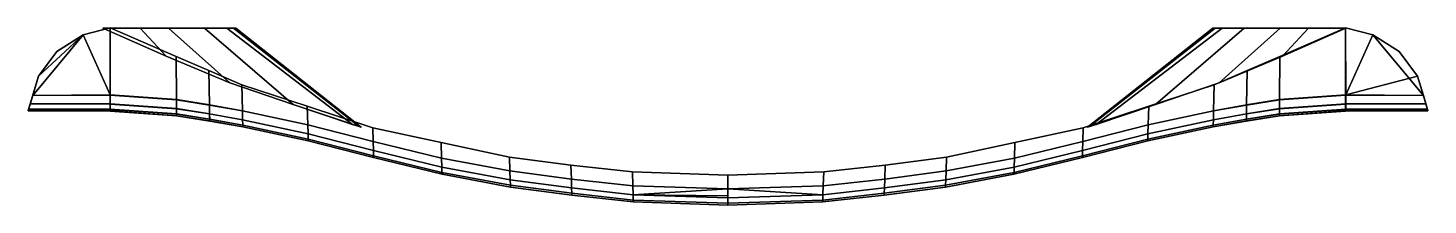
# Model space of a CAD drawing. Extents: x -96 to 97, y -24 to 0.
import ezdxf

# ---------------------------------------------------------------- set-up
doc = ezdxf.new("R2010")
doc.units = 0
doc.layers.add('METAL', color=190, linetype='CONTINUOUS')

msp = doc.modelspace()

# ---------------------------------------------------------------- meshes
at = {"layer": 'METAL'}
mesh = msp.add_polyface(dxfattribs=at)
corners = [(-96.5, -11.45, -1.58), (-96.5, -11.45, -1.58), (-96.5, -11.45, 1.65), (-96.5, -11.45, 1.65), (-96.43, -11.22, -2.44), (-96.43, -11.22, -2.44), (-96.43, -11.22, -2.44), (-96.43, -11.22, 2.51), (-96.43, -11.22, 2.51), (-96.43, -11.22, 2.51), (-96.21, -10.51, -2.95), (-96.21, -10.51, -2.95), (-96.21, -10.51, 3.03), (-96.21, -10.51, 3.03), (-95.85, -9.33, -3.52), (-95.85, -9.33, -3.52), (-95.85, -9.33, 3.59), (-95.85, -9.33, 3.59), (-95.04, -6.67, -3.92), (-95.04, -6.67, -3.92), (-95.04, -6.67, 3.99), (-95.04, -6.67, 3.99), (-92.5, -3.23, -4.5), (-92.5, -3.23, -4.5), (-92.5, -3.23, 4.57), (-92.5, -3.23, 4.57), (-88.88, -0.96, -4.5), (-88.88, -0.96, -4.5), (-88.88, -0.96, 4.57), (-88.88, -0.96, 4.57), (-85.14, -11.22, -2.8), (-85.14, -11.22, -2.8), (-85.14, -10.48, -3.4), (-85.14, -11.47, -1.82), (-85.14, -9.24, -4.04), (-85.13, -11.5, 1.89), (-85.13, -11.26, 2.88), (-85.13, -11.26, 2.88), (-85.13, -10.52, 3.47), (-85.13, -9.29, 4.12), (-85.13, 0, -4.5), (-85.13, 0, -4.5), (-85.13, 0, -4.5), (-85.13, 0, 4.57), (-85.13, 0, 4.57), (-85.13, 0, 4.57), (-76.05, -3.93, -4.5), (-76.05, -3.93, -4.5), (-76.05, -3.93, 4.57), (-76.05, -3.93, 4.57), (-76, -9.9, -4.04), (-76, -9.93, 4.12), (-75.99, -11.14, -3.4), (-75.99, -11.16, 3.47), (-75.99, -11.88, -2.8), (-75.99, -11.88, -2.8), (-75.99, -12.13, -1.82), (-75.99, -11.9, 2.88), (-75.99, -11.9, 2.88), (-75.98, -12.14, 1.89), (-71.51, -5.9, -4.5), (-71.51, -5.9, -4.5), (-71.51, -5.9, 4.57), (-71.51, -5.9, 4.57), (-71.44, -10.64, -4.04), (-71.44, -10.65, 4.12), (-71.43, -11.87, -3.4), (-71.42, -11.89, 3.47), (-71.42, -12.62, -2.8), (-71.42, -12.62, -2.8), (-71.41, -12.63, 2.88), (-71.41, -12.63, 2.88), (-71.41, -12.86, -1.82), (-71.41, -12.87, 1.89), (-66.97, -7.87, -4.5), (-66.97, -7.87, -4.5), (-66.97, -7.87, 4.57), (-66.97, -7.87, 4.57), (-66.89, -11.46, -4.04), (-66.89, -11.46, 4.12), (-66.86, -12.69, -3.4), (-66.86, -12.69, 3.47), (-66.84, -13.43, -2.8), (-66.84, -13.43, -2.8), (-66.84, -13.43, 2.88), (-66.84, -13.43, 2.88), (-66.84, -13.68, -1.82), (-66.84, -13.68, 1.89), (-57.93, -10.83, -4.5), (-57.93, -10.83, -4.5), (-57.93, -10.83, 4.57), (-57.93, -10.83, 4.57), (-57.86, -13.39, -4.04), (-57.86, -13.39, 4.12), (-57.83, -14.62, -3.4), (-57.83, -14.62, 3.47), (-57.81, -15.36, -2.8), (-57.81, -15.36, -2.8), (-57.81, -15.36, 2.88), (-57.81, -15.36, 2.88), (-57.8, -15.61, -1.82), (-57.8, -15.61, 1.89), (-48.89, -13.79, -4.5), (-48.89, -13.79, -4.5), (-48.89, -13.79, 4.57), (-48.89, -13.79, 4.57), (-48.83, -15.7, -4.04), (-48.83, -15.7, 4.12), (-48.8, -16.93, -3.4), (-48.8, -16.93, 3.47), (-48.77, -17.67, -2.8), (-48.77, -17.67, -2.8), (-48.77, -17.67, 2.88), (-48.77, -17.67, 2.88), (-48.77, -17.92, -1.82), (-48.77, -17.92, 1.89), (-39.45, -15.83, -4.5), (-39.45, -15.83, -4.5), (-39.45, -15.83, 4.57), (-39.45, -15.83, 4.57), (-39.38, -18, -4.04), (-39.38, -18, 4.12), (-39.35, -19.23, -3.4), (-39.35, -19.23, 3.47), (-39.33, -19.97, -2.8), (-39.33, -19.97, -2.8), (-39.33, -19.97, 2.88), (-39.33, -19.97, 2.88), (-39.32, -20.22, -1.82), (-39.32, -20.22, 1.89), (-30, -17.86, -4.5), (-30, -17.86, -4.5), (-30, -17.86, 4.57), (-30, -17.86, 4.57), (-29.94, -19.77, -4.04), (-29.94, -19.77, 4.12), (-29.9, -21, -3.4), (-29.9, -21, 3.47), (-29.88, -21.74, -2.8), (-29.88, -21.74, -2.8), (-29.88, -21.74, 2.88), (-29.88, -21.74, 2.88), (-29.87, -21.99, -1.82), (-29.87, -21.99, 1.89), (-21.52, -18.98, -4.5), (-21.52, -18.98, -4.5), (-21.52, -18.98, 4.57), (-21.52, -18.98, 4.57), (-21.46, -20.88, -4.04), (-21.46, -20.88, 4.12), (-21.42, -22.12, -3.4), (-21.42, -22.12, 3.47), (-21.4, -22.86, -2.8), (-21.4, -22.86, -2.8), (-21.4, -22.86, 2.88), (-21.4, -22.86, 2.88), (-21.39, -23.1, -1.82), (-21.39, -23.1, 1.89), (-13.04, -19.91, -4.5), (-13.04, -19.91, -4.5), (-13.04, -19.91, 4.57), (-13.04, -19.91, 4.57), (-12.98, -21.81, -4.04), (-12.98, -21.81, 4.12), (-12.94, -23.05, -3.4), (-12.94, -23.05, 3.47), (-12.92, -23.79, -2.8), (-12.92, -23.79, -2.8), (-12.92, -23.79, 2.88), (-12.92, -23.79, 2.88), (-12.91, -24.03, -1.82), (-12.91, -24.03, 1.89), (0.17, -20.35, -4.5), (0.17, -20.35, -4.5), (0.17, -22.26, -4.04), (0.17, -22.26, -4.04), (0.17, -23.22, -3.54), (0.17, -23.22, -3.54), (0.17, -23.49, -3.4), (0.17, -23.49, -3.4), (0.17, -24.23, -2.8), (0.17, -24.23, -2.8), (0.17, -24.48, -1.82), (0.17, -24.48, 1.89), (0.17, -24.23, 2.88), (0.17, -24.23, 2.88), (0.17, -23.49, 3.47), (0.17, -23.22, 3.61), (0.17, -22.26, 4.12), (0.17, -20.35, 4.57), (0.17, -20.35, 4.57), (13.26, -24.03, -1.82), (13.26, -24.03, 1.89), (13.26, -23.79, -2.8), (13.26, -23.79, -2.8), (13.26, -23.79, 2.88), (13.26, -23.79, 2.88), (13.29, -23.05, -3.4), (13.29, -23.05, 3.47), (13.33, -21.81, -4.04), (13.33, -21.81, 4.12), (13.39, -19.91, -4.5), (13.39, -19.91, -4.5), (13.39, -19.91, 4.57), (13.39, -19.91, 4.57), (21.74, -23.1, -1.82), (21.74, -23.1, 1.89), (21.74, -22.86, -2.8), (21.74, -22.86, -2.8), (21.74, -22.86, 2.88), (21.74, -22.86, 2.88), (21.77, -22.12, -3.4), (21.77, -22.12, 3.47), (21.81, -20.88, -4.04), (21.81, -20.88, 4.12), (21.86, -18.98, -4.5), (21.86, -18.98, -4.5), (21.86, -18.98, 4.57), (21.86, -18.98, 4.57), (30.22, -21.99, -1.82), (30.22, -21.99, 1.89), (30.22, -21.74, -2.8), (30.22, -21.74, -2.8), (30.22, -21.74, 2.88), (30.22, -21.74, 2.88), (30.25, -21, -3.4), (30.25, -21, 3.47), (30.28, -19.77, -4.04), (30.28, -19.77, 4.12), (30.34, -17.86, -4.5), (30.34, -17.86, -4.5), (30.34, -17.86, 4.57), (30.34, -17.86, 4.57), (39.66, -20.22, -1.82), (39.66, -20.22, 1.89), (39.67, -19.97, -2.8), (39.67, -19.97, -2.8), (39.67, -19.97, 2.88), (39.67, -19.97, 2.88), (39.69, -19.23, -3.4), (39.69, -19.23, 3.47), (39.73, -18, -4.04), (39.73, -18, 4.12), (39.79, -15.83, -4.5), (39.79, -15.83, -4.5), (39.79, -15.83, 4.57), (39.79, -15.83, 4.57), (49.11, -17.92, -1.82), (49.11, -17.92, 1.89), (49.12, -17.67, -2.8), (49.12, -17.67, -2.8), (49.12, -17.67, 2.88), (49.12, -17.67, 2.88), (49.14, -16.93, -3.4), (49.14, -16.93, 3.47), (49.18, -15.7, -4.04), (49.18, -15.7, 4.12), (49.24, -13.79, -4.5), (49.24, -13.79, -4.5), (49.24, -13.79, 4.57), (49.24, -13.79, 4.57), (58.14, -15.61, -1.82), (58.14, -15.61, 1.89), (58.15, -15.36, -2.8), (58.15, -15.36, -2.8), (58.15, -15.36, 2.88), (58.15, -15.36, 2.88), (58.17, -14.62, -3.4), (58.17, -14.62, 3.47), (58.2, -13.39, -4.04), (58.2, -13.39, 4.12), (58.27, -10.83, -4.5), (58.27, -10.83, -4.5), (58.27, -10.83, 4.57), (58.27, -10.83, 4.57), (67.18, -13.68, -1.82), (67.18, -13.68, 1.89), (67.19, -13.43, -2.8), (67.19, -13.43, -2.8), (67.19, -13.43, 2.88), (67.19, -13.43, 2.88), (67.2, -12.69, -3.4), (67.2, -12.69, 3.47), (67.23, -11.46, -4.04), (67.23, -11.46, 4.12), (67.31, -7.87, -4.5), (67.31, -7.87, -4.5), (67.31, -7.87, 4.57), (67.31, -7.87, 4.57), (71.75, -12.87, 1.89), (71.76, -12.86, -1.82), (71.76, -12.63, 2.88), (71.76, -12.63, 2.88), (71.76, -12.62, -2.8), (71.76, -12.62, -2.8), (71.77, -11.89, 3.47), (71.77, -11.87, -3.4), (71.78, -10.65, 4.12), (71.79, -10.64, -4.04), (71.85, -5.9, -4.5), (71.85, -5.9, -4.5), (71.85, -5.9, 4.57), (71.85, -5.9, 4.57), (76.33, -12.14, 1.89), (76.33, -11.9, 2.88), (76.33, -11.9, 2.88), (76.33, -12.13, -1.82), (76.33, -11.88, -2.8), (76.33, -11.88, -2.8), (76.33, -11.16, 3.47), (76.34, -11.14, -3.4), (76.34, -9.93, 4.12), (76.35, -9.9, -4.04), (76.39, -3.93, -4.5), (76.39, -3.93, -4.5), (76.39, -3.93, 4.57), (76.39, -3.93, 4.57), (85.47, 0, -4.5), (85.47, 0, -4.5), (85.47, 0, -4.5), (85.47, 0, 4.57), (85.47, 0, 4.57), (85.47, 0, 4.57), (85.47, -9.29, 4.12), (85.47, -10.52, 3.47), (85.47, -11.26, 2.88), (85.47, -11.26, 2.88), (85.47, -11.5, 1.89), (85.48, -9.24, -4.04), (85.48, -11.47, -1.82), (85.48, -10.48, -3.4), (85.48, -11.22, -2.8), (85.48, -11.22, -2.8), (89.22, -0.96, -4.5), (89.22, -0.96, -4.5), (89.22, -0.96, 4.57), (89.22, -0.96, 4.57), (92.85, -3.23, -4.5), (92.85, -3.23, -4.5), (92.85, -3.23, 4.57), (92.85, -3.23, 4.57), (95.39, -6.67, -3.92), (95.39, -6.67, -3.92), (95.39, -6.67, 3.99), (95.39, -6.67, 3.99), (96.2, -9.33, -3.52), (96.2, -9.33, -3.52), (96.2, -9.33, 3.59), (96.2, -9.33, 3.59), (96.56, -10.51, -2.95), (96.56, -10.51, -2.95), (96.56, -10.51, 3.03), (96.56, -10.51, 3.03), (96.77, -11.22, -2.44), (96.77, -11.22, -2.44), (96.77, -11.22, -2.44), (96.77, -11.22, 2.51), (96.77, -11.22, 2.51), (96.77, -11.22, 2.51), (96.84, -11.45, -1.58), (96.84, -11.45, -1.58), (96.84, -11.45, 1.65), (96.84, -11.45, 1.65)]
mesh.append_faces([[corners[k] for k in face] for face in [(328, 312, 314, 318), (321, 323, 347, 335), (339, 335, 347, 343), (313, 315, 320, 317), (329, 359, 361, 327), (334, 319, 322, 336), (338, 334, 336, 340), (342, 338, 340, 344), (344, 348, 352, 358), (344, 358, 362, 346), (362, 360, 355, 350), (362, 350, 346, 346), (344, 346, 342, 342), (316, 311, 323, 321), (303, 306, 329, 327), (333, 337, 341, 328), (341, 345, 328, 328), (318, 333, 328, 328), (283, 269, 272, 286), (284, 288, 274, 270), (285, 271, 273, 287), (276, 262, 261, 275), (269, 255, 258, 272), (260, 256, 270, 274), (257, 259, 273, 271), (248, 247, 261, 262), (255, 241, 244, 258), (256, 260, 246, 242), (257, 243, 245, 259), (248, 234, 233, 247), (241, 227, 230, 244), (232, 228, 242, 246), (229, 231, 245, 243), (220, 219, 233, 234), (227, 213, 216, 230), (228, 232, 218, 214), (229, 215, 217, 231), (220, 206, 205, 219), (213, 199, 202, 216), (204, 200, 214, 218), (201, 203, 217, 215), (192, 191, 205, 206), (202, 199, 175, 173), (200, 204, 190, 188), (203, 201, 172, 189), (192, 183, 182, 191), (312, 298, 300, 314), (299, 301, 315, 313), (302, 297, 311, 316), (289, 290, 306, 303), (298, 283, 286, 300), (285, 287, 301, 299), (288, 284, 297, 302), (276, 275, 290, 289), (310, 312, 328, 330), (351, 347, 323, 324), (353, 359, 329, 332), (324, 323, 311, 309), (267, 269, 283, 281), (282, 284, 270, 268), (253, 255, 269, 267), (268, 270, 256, 254), (239, 241, 255, 253), (254, 256, 242, 240), (225, 227, 241, 239), (240, 242, 228, 226), (211, 213, 227, 225), (226, 228, 214, 212), (197, 199, 213, 211), (212, 214, 200, 198), (179, 177, 175, 197), (199, 197, 175, 175), (187, 186, 198, 188), (188, 198, 200, 200), (296, 298, 312, 310), (309, 311, 297, 295), (281, 283, 298, 296), (295, 297, 284, 282), (307, 310, 330, 331), (306, 308, 332, 329), (357, 351, 324, 326), (361, 356, 325, 327), (349, 354, 331, 330), (345, 349, 330, 328), (326, 324, 309, 304), (327, 325, 305, 303), (263, 267, 281, 277), (261, 264, 278, 275), (279, 282, 268, 265), (276, 280, 266, 262), (249, 253, 267, 263), (247, 250, 264, 261), (265, 268, 254, 251), (262, 266, 252, 248), (235, 239, 253, 249), (233, 236, 250, 247), (251, 254, 240, 237), (248, 252, 238, 234), (221, 225, 239, 235), (219, 222, 236, 233), (237, 240, 226, 223), (234, 238, 224, 220), (207, 211, 225, 221), (205, 208, 222, 219), (223, 226, 212, 209), (220, 224, 210, 206), (193, 197, 211, 207), (191, 194, 208, 205), (209, 212, 198, 195), (206, 210, 196, 192), (193, 180, 179, 197), (191, 182, 181, 194), (293, 296, 310, 307), (290, 294, 308, 306), (304, 309, 295, 291), (303, 305, 292, 289), (277, 281, 296, 293), (275, 278, 294, 290), (291, 295, 282, 279), (289, 292, 280, 276), (195, 198, 186, 184), (192, 196, 185, 183), (34, 41, 46, 50), (17, 39, 44, 29), (17, 29, 25, 21), (47, 42, 45, 49), (33, 35, 3, 1), (26, 28, 43, 40), (22, 24, 28, 26), (18, 20, 24, 22), (20, 18, 14, 2), (4, 0, 2, 10), (14, 10, 2, 2), (20, 2, 7, 12), (20, 12, 16, 16), (48, 44, 39, 51), (59, 35, 33, 56), (34, 15, 19, 27), (19, 23, 27, 27), (41, 34, 27, 27), (78, 74, 88, 92), (79, 93, 90, 76), (75, 77, 91, 89), (87, 86, 100, 101), (92, 88, 102, 106), (104, 90, 93, 107), (103, 89, 91, 105), (115, 101, 100, 114), (106, 102, 116, 120), (107, 121, 118, 104), (103, 105, 119, 117), (115, 114, 128, 129), (120, 116, 130, 134), (132, 118, 121, 135), (131, 117, 119, 133), (143, 129, 128, 142), (134, 130, 144, 148), (135, 149, 146, 132), (131, 133, 147, 145), (143, 142, 156, 157), (148, 144, 158, 162), (160, 146, 149, 163), (159, 145, 147, 161), (171, 157, 156, 170), (158, 173, 175, 162), (163, 188, 190, 160), (161, 189, 172, 159), (171, 170, 182, 183), (50, 46, 60, 64), (61, 47, 49, 63), (62, 48, 51, 65), (73, 59, 56, 72), (64, 60, 74, 78), (75, 61, 63, 77), (76, 62, 65, 79), (87, 73, 72, 86), (52, 32, 34, 50), (13, 38, 39, 17), (6, 30, 33, 1), (38, 53, 51, 39), (94, 80, 78, 92), (81, 95, 93, 79), (108, 94, 92, 106), (95, 109, 107, 93), (122, 108, 106, 120), (109, 123, 121, 107), (136, 122, 120, 134), (123, 137, 135, 121), (150, 136, 134, 148), (137, 151, 149, 135), (164, 150, 148, 162), (151, 165, 163, 149), (174, 176, 178, 178), (175, 179, 164, 164), (162, 175, 164, 164), (188, 163, 165, 187), (165, 186, 187, 187), (66, 52, 50, 64), (53, 67, 65, 51), (80, 66, 64, 78), (67, 81, 79, 65), (55, 31, 32, 52), (56, 33, 30, 54), (8, 37, 38, 13), (3, 35, 36, 9), (11, 32, 31, 5), (15, 34, 32, 11), (37, 58, 53, 38), (35, 59, 57, 36), (97, 83, 80, 94), (100, 86, 82, 96), (85, 99, 95, 81), (87, 101, 98, 84), (111, 97, 94, 108), (114, 100, 96, 110), (99, 113, 109, 95), (101, 115, 112, 98), (125, 111, 108, 122), (128, 114, 110, 124), (113, 127, 123, 109), (115, 129, 126, 112), (139, 125, 122, 136), (142, 128, 124, 138), (127, 141, 137, 123), (129, 143, 140, 126), (153, 139, 136, 150), (156, 142, 138, 152), (141, 155, 151, 137), (143, 157, 154, 140), (167, 153, 150, 164), (170, 156, 152, 166), (155, 168, 165, 151), (157, 171, 169, 154), (167, 164, 179, 180), (170, 166, 181, 182), (69, 55, 52, 66), (72, 56, 54, 68), (58, 71, 67, 53), (59, 73, 70, 57), (83, 69, 66, 80), (86, 72, 68, 82), (71, 85, 81, 67), (73, 87, 84, 70), (168, 184, 186, 165), (171, 183, 185, 169)]])
mesh = msp.add_polyface(dxfattribs=at)
corners = [(-86.15, -0.05, -3.42), (-86.15, -0.05, -3.42), (-86.15, -0.05, -3.42), (-86.15, -0.05, 3.48), (-86.15, -0.05, 3.48), (-86.15, -0.05, 3.48), (-80.99, -0.05, -3.42), (-80.99, -0.05, -3.42), (-80.99, -0.05, 3.48), (-80.99, -0.05, 3.48), (-77.4, -3.9, 3.48), (-77.4, -3.9, 3.48), (-77.4, -3.9, -3.42), (-77.4, -3.9, -3.42), (-77.1, -0.05, -3.42), (-77.1, -0.05, -3.42), (-77.1, -0.05, 3.48), (-77.1, -0.05, 3.48), (-72.13, -0.05, -3.42), (-72.13, -0.05, -3.42), (-72.13, -0.05, 3.48), (-72.13, -0.05, 3.48), (-69.06, -0.05, -3.42), (-69.06, -0.05, -3.42), (-69.06, -0.05, -3.42), (-69.06, -0.05, 3.48), (-69.06, -0.05, 3.48), (-69.06, -0.05, 3.48), (-68.64, -7.6, -3.42), (-68.64, -7.6, -3.42), (-68.64, -7.6, 3.48), (-68.64, -7.6, 3.48), (-68.11, -0.05, -3.1), (-68.11, -0.05, -3.1), (-68.11, -0.05, -3.1), (-68.11, -0.05, 3.16), (-68.11, -0.05, 3.16), (-68.11, -0.05, 3.16), (-67.79, -0.05, -2.15), (-67.79, -0.05, -2.15), (-67.79, -0.05, -2.15), (-67.79, -0.05, 2.22), (-67.79, -0.05, 2.22), (-67.79, -0.05, 2.22), (-59.88, -10.57, -3.42), (-59.88, -10.57, -3.42), (-59.88, -10.57, 3.48), (-59.88, -10.57, 3.48), (-51.67, -13.34, -3.42), (-51.67, -13.34, -3.42), (-51.67, -13.34, -3.42), (-51.67, -13.34, 3.48), (-51.67, -13.34, 3.48), (-51.67, -13.34, 3.48), (-50.77, -13.62, -3.1), (-50.77, -13.62, -3.1), (-50.77, -13.62, -3.1), (-50.77, -13.62, 3.16), (-50.77, -13.62, 3.16), (-50.77, -13.62, 3.16), (-50.47, -13.71, -2.15), (-50.47, -13.71, -2.15), (-50.47, -13.71, -2.15), (-50.47, -13.71, 2.22), (-50.47, -13.71, 2.22), (-50.47, -13.71, 2.22), (49.81, -13.71, -2.15), (49.81, -13.71, -2.15), (49.81, -13.71, -2.15), (49.81, -13.71, 2.22), (49.81, -13.71, 2.22), (49.81, -13.71, 2.22), (50.11, -13.62, -3.1), (50.11, -13.62, -3.1), (50.11, -13.62, -3.1), (50.11, -13.62, 3.16), (50.11, -13.62, 3.16), (50.11, -13.62, 3.16), (51.02, -13.34, -3.42), (51.02, -13.34, -3.42), (51.02, -13.34, -3.42), (51.02, -13.34, 3.48), (51.02, -13.34, 3.48), (51.02, -13.34, 3.48), (59.22, -10.57, -3.42), (59.22, -10.57, -3.42), (59.22, -10.57, 3.48), (59.22, -10.57, 3.48), (67.13, -0.05, -2.15), (67.13, -0.05, -2.15), (67.13, -0.05, -2.15), (67.13, -0.05, 2.22), (67.13, -0.05, 2.22), (67.13, -0.05, 2.22), (67.45, -0.05, -3.1), (67.45, -0.05, -3.1), (67.45, -0.05, -3.1), (67.45, -0.05, 3.16), (67.45, -0.05, 3.16), (67.45, -0.05, 3.16), (67.98, -7.6, -3.42), (67.98, -7.6, -3.42), (67.98, -7.6, 3.48), (67.98, -7.6, 3.48), (68.4, -0.05, -3.42), (68.4, -0.05, -3.42), (68.4, -0.05, -3.42), (68.4, -0.05, 3.48), (68.4, -0.05, 3.48), (68.4, -0.05, 3.48), (71.47, -0.05, -3.42), (71.47, -0.05, -3.42), (71.47, -0.05, 3.48), (71.47, -0.05, 3.48), (76.44, -0.05, -3.42), (76.44, -0.05, -3.42), (76.44, -0.05, 3.48), (76.44, -0.05, 3.48), (76.74, -3.9, -3.42), (76.74, -3.9, -3.42), (76.74, -3.9, 3.48), (76.74, -3.9, 3.48), (80.33, -0.05, -3.42), (80.33, -0.05, -3.42), (80.33, -0.05, 3.48), (80.33, -0.05, 3.48), (85.5, -0.05, -3.42), (85.5, -0.05, -3.42), (85.5, -0.05, -3.42), (85.5, -0.05, 3.48), (85.5, -0.05, 3.48), (85.5, -0.05, 3.48)]
mesh.append_faces([[corners[k] for k in face] for face in [(118, 100, 114, 122), (125, 117, 102, 120), (115, 116, 124, 123), (88, 66, 69, 91), (87, 83, 77, 71), (85, 87, 71, 80), (74, 80, 71, 68), (101, 103, 87, 85), (79, 105, 110, 84), (100, 84, 110, 114), (122, 126, 118, 118), (109, 82, 86, 113), (113, 86, 102, 117), (120, 130, 125, 125), (106, 108, 112, 111), (111, 112, 116, 115), (129, 127, 123, 124), (128, 131, 121, 119), (119, 121, 103, 101), (95, 104, 78, 73), (76, 81, 107, 98), (89, 94, 72, 67), (70, 75, 97, 92), (96, 99, 108, 106), (90, 93, 99, 96), (13, 6, 14, 29), (9, 11, 31, 17), (15, 7, 8, 16), (40, 43, 65, 62), (57, 51, 46, 63), (63, 46, 44, 48), (63, 48, 54, 60), (28, 44, 46, 30), (49, 45, 18, 22), (29, 14, 18, 45), (6, 13, 1, 1), (26, 21, 47, 52), (21, 17, 31, 47), (11, 9, 5, 5), (23, 19, 20, 25), (19, 15, 16, 20), (4, 8, 7, 2), (0, 12, 10, 3), (12, 28, 30, 10), (33, 55, 50, 24), (58, 36, 27, 53), (39, 61, 56, 34), (64, 42, 37, 59), (32, 23, 25, 35), (38, 32, 35, 41)]])

doc.saveas('drawing.dxf')
